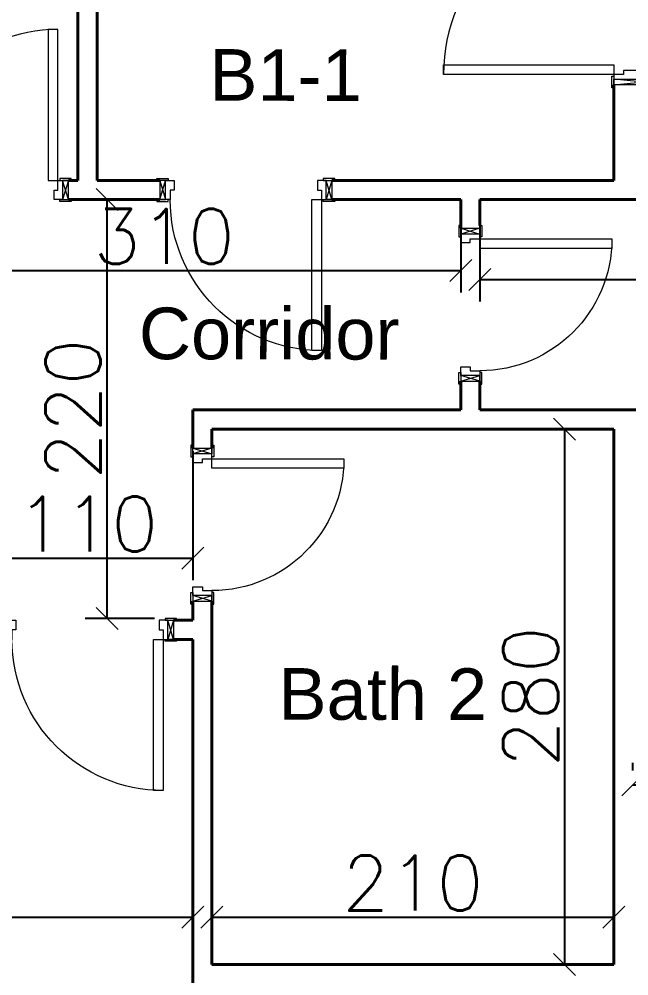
# Model space of a CAD drawing. Header units: metres. Extents: x -322116 to -321123, y -26723 to -26468.
# Drawn here: x -321660.62 to -321657.43, y -26554.12 to -26549.11 of the extents above; entities that cross this region are included whole.
import ezdxf

# ---------------------------------------------------------------- set-up
doc = ezdxf.new("R2010")
doc.units = ezdxf.units.M
doc.header["$LTSCALE"] = 7
doc.header["$MEASUREMENT"] = 0
doc.header["$PDMODE"] = 34
doc.header["$PDSIZE"] = 0.5
for name, color, linetype, lineweight in [('A-ANNO-TXT3', 6, 'Continuous', 30), ('A-DOOR', 134, 'Continuous', 18), ('A-GRID-DIMS', 142, 'Continuous', 9), ('A-WALL-BLWO', 7, 'Continuous', 40), ('PATT-CONC', 8, 'Continuous', 9)]:
    doc.layers.add(name, color=color, linetype=linetype, lineweight=lineweight)
doc.styles.add('EG_SIMPLEX', font='SIMPLEX.shx')
doc.styles.get("Standard").update_dxf_attribs({"font": 'romans.shx', "height": 0.5})
doc.dimstyles.new('ERGA-M-0200', dxfattribs={"dimscale": 1.15, "dimtxt": 0.2, "dimasz": 0.2, "dimexe": 0.1, "dimexo": 0.1, "dimgap": 0.06, "dimtad": 1, "dimdec": 1, "dimlfac": 100, "dimrnd": 5, "dimdsep": 46, "dimtxsty": 'EG_SIMPLEX', "dimblk1": 'OBLIQUE', "dimblk2": 'OBLIQUE', "dimsah": 1, "dimcen": 0.3, "dimclrd": 256, "dimclre": 256, "dimclrt": 2, "dimadec": 0, "dimazin": 0, "dimtfac": 1, "dimtdec": 1, "dimtix": 1, "dimtmove": 2, "dimatfit": 3, "dimldrblk": 'OBLIQUE', "dimfxl": 1, "dimtolj": 1, "dimtzin": 0, "dimarcsym": 0})

# ---------------------------------------------------------------- blocks, each defined once
blk = doc.blocks.new('block')
at = {"layer": 'PATT-CONC', "transparency": 33554610}
h = blk.add_hatch(dxfattribs=at)
h.set_pattern_fill('ANSI31', color=8, scale=0.3)
h.set_pattern_definition([(45, (0, 0), (-0.0265165042945, 0.0265165042945), [])])
edge = h.paths.add_edge_path()
edge.add_line((-321666.3118, -26556.5581), (-321655.5118, -26556.5581))
edge.add_line((-321655.5118, -26556.5581), (-321655.5118, -26553.8198))
edge.add_line((-321655.5118, -26553.8198), (-321653.5118, -26553.8198))
edge.add_line((-321653.5118, -26553.8198), (-321653.5118, -26552.0448))
edge.add_line((-321653.5118, -26552.0448), (-321655.5118, -26552.0448))
edge.add_line((-321655.5118, -26552.0448), (-321655.5118, -26549.7581))
edge.add_line((-321655.5118, -26549.7581), (-321655.2118, -26549.7581))
edge.add_line((-321655.2118, -26549.7581), (-321655.2118, -26551.7448))
edge.add_line((-321655.2118, -26551.7448), (-321653.5118, -26551.7448))
edge.add_line((-321653.5118, -26551.7448), (-321653.5118, -26549.7581))
edge.add_line((-321653.5118, -26549.7581), (-321653.2118, -26549.7581))
edge.add_line((-321653.2118, -26549.7581), (-321653.2118, -26553.8198))
edge.add_line((-321653.2118, -26553.8198), (-321650.8518, -26553.8198))
edge.add_line((-321650.8518, -26553.8198), (-321650.8514, -26549.7581))
edge.add_line((-321650.8514, -26549.7581), (-321650.5518, -26549.7581))
edge.add_line((-321650.5518, -26549.7581), (-321650.5518, -26554.1198))
edge.add_line((-321650.5518, -26554.1198), (-321651.4424, -26554.1198))
edge.add_line((-321651.4424, -26554.1198), (-321651.4424, -26556.5581))
edge.add_line((-321651.4424, -26556.5581), (-321642.2603, -26556.5581))
blk = doc.blocks.new('*U571')
for p, q in [((-250, -50), (-220, -150)), ((-250, -150), (-220, -50)), ((550, -50), (520, -150)), ((550, -150), (520, -50))]:
    blk.add_line(p, q)
for points in [[(445, 640), (445, -50), (495, -50), (495, 640)], [(-265, -40), (-205, -40), (-205, -50), (-265, -50)], [(-220, -150), (-250, -150), (-250, -50), (-220, -50)], [(-195, -50), (-220, -50), (-220, -150), (-175, -150), (-175, -100), (-195, -100), (-195, -50)], [(495, -50), (520, -50), (520, -150), (475, -150), (475, -100), (495, -100), (495, -50)], [(565, -40), (505, -40), (505, -50), (565, -50)], [(520, -150), (550, -150), (550, -50), (520, -50)], [(-265, -160), (-205, -160), (-205, -150), (-265, -150)], [(565, -160), (505, -160), (505, -150), (565, -150)]]:
    blk.add_lwpolyline(points, close=True)
blk.add_arc((495, -50), 690, 90, 180)
blk = doc.blocks.new('*U572')
for p, q in [((-350, -50), (-320, -150)), ((-350, -150), (-320, -50)), ((550, -50), (520, -150)), ((550, -150), (520, -50))]:
    blk.add_line(p, q)
for points in [[(445, 740), (445, -50), (495, -50), (495, 740)], [(-365, -40), (-305, -40), (-305, -50), (-365, -50)], [(-320, -150), (-350, -150), (-350, -50), (-320, -50)], [(-295, -50), (-320, -50), (-320, -150), (-275, -150), (-275, -100), (-295, -100), (-295, -50)], [(495, -50), (520, -50), (520, -150), (475, -150), (475, -100), (495, -100), (495, -50)], [(565, -40), (505, -40), (505, -50), (565, -50)], [(520, -150), (550, -150), (550, -50), (520, -50)], [(-365, -160), (-305, -160), (-305, -150), (-365, -150)], [(565, -160), (505, -160), (505, -150), (565, -150)]]:
    blk.add_lwpolyline(points, close=True)
blk.add_arc((495, -50), 790, 90, 180)
blk = doc.blocks.new('*U64')
for p, q in [((-200, 0), (-170, -300)), ((-200, -300), (-170, 0)), ((800, 0), (770, -300)), ((800, -300), (770, 0))]:
    blk.add_line(p, q)
for points in [[(-95, 890), (-95, 0), (-145, 0), (-145, 890)], [(-215, 10), (-155, 10), (-155, 0), (-215, 0)], [(-170, -300), (-200, -300), (-200, 0), (-170, 0)], [(-145, 0), (-170, 0), (-170, -300), (-125, -300), (-125, -50), (-145, -50), (-145, 0)], [(745, 0), (770, 0), (770, -300), (725, -300), (725, -50), (745, -50), (745, 0)], [(815, 10), (755, 10), (755, 0), (815, 0)], [(770, -300), (800, -300), (800, 0), (770, 0)], [(-215, -310), (-155, -310), (-155, -300), (-215, -300)], [(815, -310), (755, -310), (755, -300), (815, -300)]]:
    blk.add_lwpolyline(points, close=True)
blk.add_arc((-145, 0), 890, 0, 90)
blk = doc.blocks.new('_OBLIQUE')
at = {"color": 0, "linetype": 'ByBlock'}
blk.add_line((-0.5, -0.5), (0.5, 0.5), dxfattribs=at)
blk = doc.blocks.new('*D389')
at = {"layer": 'A-GRID-DIMS', "lineweight": -2, "transparency": 16777216}
for p, q in [((-321659.6118, -26553.5437), (-321659.6118, -26553.9256)), ((-321657.5118, -26553.8332), (-321657.5118, -26553.6956)), ((-321659.6118, -26553.8106), (-321657.5118, -26553.8106))]:
    blk.add_line(p, q, dxfattribs=at)
at = {"layer": 'Defpoints', "color": 0, "transparency": 16777216}
for p in [(-321659.6118, -26553.4287, 0), (-321657.5118, -26553.8106), (-321657.5118, -26553.9482)]:
    blk.add_point(p, dxfattribs=at)
at = {"layer": 'A-GRID-DIMS', "lineweight": -2, "transparency": 16777216, "xscale": 0.115, "yscale": 0.115, "zscale": 0.115, "rotation": 180}
blk.add_blockref('_OBLIQUE', (-321659.6118, -26553.8106), dxfattribs=at)
at = {"layer": 'A-GRID-DIMS', "lineweight": -2, "transparency": 16777216, "xscale": 0.115, "yscale": 0.115, "zscale": 0.115}
blk.add_blockref('_OBLIQUE', (-321657.5118, -26553.8106), dxfattribs=at)
at = {"layer": 'A-GRID-DIMS', "color": 2, "transparency": 16777216, "insert": (-321658.5618, -26553.6323), "char_height": 0.2875, "attachment_point": 5, "style": 'EG_SIMPLEX'}
blk.add_mtext('\\A1;210', dxfattribs=at)
blk = doc.blocks.new('*D390')
at = {"layer": 'A-GRID-DIMS', "lineweight": -2, "transparency": 16777216}
for p, q in [((-321657.7785, -26551.2581), (-321657.8837, -26551.2581)), ((-321657.7687, -26551.2581), (-321657.7687, -26554.0581)), ((-321657.7785, -26554.0581), (-321657.8837, -26554.0581))]:
    blk.add_line(p, q, dxfattribs=at)
at = {"layer": 'Defpoints', "color": 0, "transparency": 16777216}
for p in [(-321657.6635, -26551.2581, 0), (-321657.7687, -26554.0581), (-321657.6635, -26554.0581)]:
    blk.add_point(p, dxfattribs=at)
at = {"layer": 'A-GRID-DIMS', "lineweight": -2, "transparency": 16777216, "xscale": 0.115, "yscale": 0.115, "zscale": 0.115}
for p, rotation in [((-321657.7687, -26551.2581), 90), ((-321657.7687, -26554.0581), 270)]:
    blk.add_blockref('_OBLIQUE', p, dxfattribs=dict(at, rotation=rotation))
at = {"layer": 'A-GRID-DIMS', "color": 2, "transparency": 16777216, "insert": (-321657.9469, -26552.6581), "char_height": 0.2875, "attachment_point": 5, "rotation": 90, "style": 'EG_SIMPLEX'}
blk.add_mtext('\\A1;280', dxfattribs=at)
blk = doc.blocks.new('*D365')
at = {"layer": 'A-GRID-DIMS', "lineweight": -2, "transparency": 16777216}
for p, q in [((-321657.4118, -26553.0432), (-321657.4118, -26553.0033)), ((-321655.5118, -26553.0432), (-321655.5118, -26553.0033)), ((-321657.4118, -26553.1183), (-321655.5118, -26553.1183))]:
    blk.add_line(p, q, dxfattribs=at)
at = {"layer": 'Defpoints', "color": 0, "transparency": 16777216}
for p in [(-321655.5118, -26553.1183), (-321657.4118, -26553.1582, 0), (-321655.5118, -26553.1582, 0)]:
    blk.add_point(p, dxfattribs=at)
at = {"layer": 'A-GRID-DIMS', "lineweight": -2, "transparency": 16777216, "xscale": 0.115, "yscale": 0.115, "zscale": 0.115, "rotation": 180}
blk.add_blockref('_OBLIQUE', (-321657.4118, -26553.1183), dxfattribs=at)
at = {"layer": 'A-GRID-DIMS', "lineweight": -2, "transparency": 16777216, "xscale": 0.115, "yscale": 0.115, "zscale": 0.115}
blk.add_blockref('_OBLIQUE', (-321655.5118, -26553.1183), dxfattribs=at)
at = {"layer": 'A-GRID-DIMS', "color": 2, "transparency": 16777216, "insert": (-321656.4618, -26552.94), "char_height": 0.2875, "attachment_point": 5, "style": 'EG_SIMPLEX'}
blk.add_mtext('\\A1;190', dxfattribs=at)
blk = doc.blocks.new('*D409')
at = {"layer": 'A-GRID-DIMS', "lineweight": -2, "transparency": 16777216}
for p, q in [((-321666.0118, -26553.9429), (-321666.0118, -26553.6956)), ((-321659.7118, -26553.9429), (-321659.7118, -26553.6956)), ((-321666.0118, -26553.8106), (-321659.7118, -26553.8106))]:
    blk.add_line(p, q, dxfattribs=at)
at = {"layer": 'Defpoints', "color": 0, "transparency": 16777216}
for p in [(-321659.7118, -26553.8106), (-321666.0118, -26554.0579), (-321659.7118, -26554.0579, 0)]:
    blk.add_point(p, dxfattribs=at)
at = {"layer": 'A-GRID-DIMS', "lineweight": -2, "transparency": 16777216, "xscale": 0.115, "yscale": 0.115, "zscale": 0.115, "rotation": 180}
blk.add_blockref('_OBLIQUE', (-321666.0118, -26553.8106), dxfattribs=at)
at = {"layer": 'A-GRID-DIMS', "lineweight": -2, "transparency": 16777216, "xscale": 0.115, "yscale": 0.115, "zscale": 0.115}
blk.add_blockref('_OBLIQUE', (-321659.7118, -26553.8106), dxfattribs=at)
at = {"layer": 'A-GRID-DIMS', "color": 2, "transparency": 16777216, "insert": (-321662.8618, -26553.6323), "char_height": 0.2875, "attachment_point": 5, "style": 'EG_SIMPLEX'}
blk.add_mtext('\\A1;630', dxfattribs=at)
blk = doc.blocks.new('*D401')
at = {"layer": 'A-GRID-DIMS', "lineweight": -2, "transparency": 16777216}
for p, q in [((-321658.2118, -26550.1731), (-321658.2118, -26550.5915)), ((-321655.5118, -26550.1731), (-321655.5118, -26550.5915)), ((-321658.2118, -26550.4765), (-321655.5118, -26550.4765))]:
    blk.add_line(p, q, dxfattribs=at)
at = {"layer": 'Defpoints', "color": 0, "transparency": 16777216}
for p in [(-321658.2118, -26550.0581), (-321655.5118, -26550.0581, 0), (-321655.5118, -26550.4765)]:
    blk.add_point(p, dxfattribs=at)
at = {"layer": 'A-GRID-DIMS', "lineweight": -2, "transparency": 16777216, "xscale": 0.115, "yscale": 0.115, "zscale": 0.115, "rotation": 180}
blk.add_blockref('_OBLIQUE', (-321658.2118, -26550.4765), dxfattribs=at)
at = {"layer": 'A-GRID-DIMS', "lineweight": -2, "transparency": 16777216, "xscale": 0.115, "yscale": 0.115, "zscale": 0.115}
blk.add_blockref('_OBLIQUE', (-321655.5118, -26550.4765), dxfattribs=at)
at = {"layer": 'A-GRID-DIMS', "color": 2, "transparency": 16777216, "insert": (-321656.8618, -26550.2983), "char_height": 0.2875, "attachment_point": 5, "style": 'EG_SIMPLEX'}
blk.add_mtext('\\A1;270', dxfattribs=at)
blk = doc.blocks.new('*D429')
at = {"layer": 'A-GRID-DIMS', "lineweight": -2, "transparency": 16777216}
for p, q in [((-321659.7118, -26551.3731), (-321659.7118, -26552.048)), ((-321660.8118, -26551.8587), (-321660.8118, -26552.048)), ((-321660.8118, -26551.933), (-321659.7118, -26551.933))]:
    blk.add_line(p, q, dxfattribs=at)
at = {"layer": 'Defpoints', "color": 0, "transparency": 16777216}
for p in [(-321659.7118, -26551.2581, 0), (-321660.8118, -26551.7437), (-321659.7118, -26551.933)]:
    blk.add_point(p, dxfattribs=at)
at = {"layer": 'A-GRID-DIMS', "lineweight": -2, "transparency": 16777216, "xscale": 0.115, "yscale": 0.115, "zscale": 0.115, "rotation": 180}
blk.add_blockref('_OBLIQUE', (-321660.8118, -26551.933), dxfattribs=at)
at = {"layer": 'A-GRID-DIMS', "lineweight": -2, "transparency": 16777216, "xscale": 0.115, "yscale": 0.115, "zscale": 0.115}
blk.add_blockref('_OBLIQUE', (-321659.7118, -26551.933), dxfattribs=at)
at = {"layer": 'A-GRID-DIMS', "color": 2, "transparency": 16777216, "insert": (-321660.2618, -26551.7547), "char_height": 0.2875, "attachment_point": 5, "style": 'EG_SIMPLEX'}
blk.add_mtext('\\A1;110', dxfattribs=at)
blk = doc.blocks.new('*D430')
at = {"layer": 'A-GRID-DIMS', "lineweight": -2, "transparency": 16777216}
for p, q in [((-321660.108, -26550.0581), (-321660.2746, -26550.0581)), ((-321660.1596, -26552.2481), (-321660.1596, -26550.0581)), ((-321659.9118, -26552.2481), (-321660.2746, -26552.2481))]:
    blk.add_line(p, q, dxfattribs=at)
at = {"layer": 'Defpoints', "color": 0, "transparency": 16777216}
for p in [(-321660.1596, -26550.0581), (-321659.993, -26550.0581), (-321659.7968, -26552.2481, 0)]:
    blk.add_point(p, dxfattribs=at)
at = {"layer": 'A-GRID-DIMS', "lineweight": -2, "transparency": 16777216, "xscale": 0.115, "yscale": 0.115, "zscale": 0.115}
for p, rotation in [((-321660.1596, -26550.0581), 90), ((-321660.1596, -26552.2481), 270)]:
    blk.add_blockref('_OBLIQUE', p, dxfattribs=dict(at, rotation=rotation))
at = {"layer": 'A-GRID-DIMS', "color": 2, "transparency": 16777216, "insert": (-321660.3378, -26551.1531), "char_height": 0.2875, "attachment_point": 5, "rotation": 90, "style": 'EG_SIMPLEX'}
blk.add_mtext('\\A1;220', dxfattribs=at)
blk = doc.blocks.new('*D428')
at = {"layer": 'A-GRID-DIMS', "lineweight": -2, "transparency": 16777216}
for p, q in [((-321661.4118, -26550.1731), (-321661.4118, -26550.5439)), ((-321658.3118, -26550.1731), (-321658.3118, -26550.5439)), ((-321661.4118, -26550.4289), (-321658.3118, -26550.4289))]:
    blk.add_line(p, q, dxfattribs=at)
at = {"layer": 'Defpoints', "color": 0, "transparency": 16777216}
for p in [(-321661.4118, -26550.0581), (-321658.3118, -26550.0581, 0), (-321658.3118, -26550.4289)]:
    blk.add_point(p, dxfattribs=at)
at = {"layer": 'A-GRID-DIMS', "lineweight": -2, "transparency": 16777216, "xscale": 0.115, "yscale": 0.115, "zscale": 0.115, "rotation": 180}
blk.add_blockref('_OBLIQUE', (-321661.4118, -26550.4289), dxfattribs=at)
at = {"layer": 'A-GRID-DIMS', "lineweight": -2, "transparency": 16777216, "xscale": 0.115, "yscale": 0.115, "zscale": 0.115}
blk.add_blockref('_OBLIQUE', (-321658.3118, -26550.4289), dxfattribs=at)
at = {"layer": 'A-GRID-DIMS', "color": 2, "transparency": 16777216, "insert": (-321659.8618, -26550.2506), "char_height": 0.2875, "attachment_point": 5, "style": 'EG_SIMPLEX'}
blk.add_mtext('\\A1;310', dxfattribs=at)

msp = doc.modelspace()

# ---------------------------------------------------------------- linework, layer by layer
at = {"layer": 'A-WALL-BLWO'}
for p, q in [((-321660.2118, -26549.9581), (-321660.2118, -26546.6581)), ((-321660.3118, -26549.9581), (-321660.3118, -26546.7581)), ((-321657.5118, -26549.4581, 0), (-321657.5118, -26549.9581, 0)), ((-321660.3618, -26549.9581, 0), (-321660.3118, -26549.9581, 0)), ((-321659.8847, -26549.9581), (-321660.2118, -26549.9581)), ((-321657.5118, -26549.9581), (-321658.9847, -26549.9581)), ((-321659.8847, -26550.0581), (-321660.3618, -26550.0581)), ((-321658.3118, -26550.0581), (-321658.9847, -26550.0581)), ((-321658.3118, -26550.2081, 0), (-321658.3118, -26550.0581, 0)), ((-321658.2118, -26550.1931, 0), (-321658.2118, -26550.0581, 0)), ((-321655.5118, -26550.0581), (-321658.2118, -26550.0581)), ((-321658.3118, -26551.1581, 0), (-321658.3118, -26551.0081, 0)), ((-321658.2118, -26551.1581, 0), (-321658.2118, -26551.0081, 0)), ((-321659.7118, -26551.3581, 0), (-321659.7118, -26551.1581, 0)), ((-321658.3118, -26551.1581, 0), (-321659.7118, -26551.1581, 0)), ((-321657.3618, -26551.1581, 0), (-321658.2118, -26551.1581, 0)), ((-321659.6118, -26551.3581), (-321659.6118, -26551.2581)), ((-321657.5118, -26551.2581, 0), (-321659.6118, -26551.2581)), ((-321657.5118, -26554.0581), (-321657.5118, -26551.2581, 0)), ((-321659.7118, -26552.2581, 0), (-321659.7118, -26552.1581, 0)), ((-321659.6118, -26554.0581), (-321659.6118, -26552.1581)), ((-321659.7118, -26552.2581, 0), (-321659.8118, -26552.2581, 0)), ((-321659.7118, -26552.3581, 0), (-321659.8118, -26552.3581, 0)), ((-321659.7118, -26554.1581, 0), (-321659.7118, -26552.3581, 0)), ((-321659.6118, -26554.0581), (-321657.5118, -26554.0581))]:
    msp.add_line(p, q, dxfattribs=at)

# ---------------------------------------------------------------- block references
at = {"layer": 'A-DOOR', "extrusion": (1.49774e-07, -5.54664e-07, 1), "xscale": 0.0010000000000002, "yscale": 0.0010000000000002, "zscale": 0.0010000000000002, "rotation": 90}
msp.add_blockref('*U64', (-321657.5118, -26549.2581, -0.0335), dxfattribs=at)
at = {"layer": 'A-DOOR', "extrusion": (-1.49774e-07, -5.54664e-07, 1), "xscale": 0.001, "yscale": 0.001, "zscale": 0.001}
msp.add_blockref('*U572', (-321660.9118, -26549.9081, 0.0629), dxfattribs=at)
at = {"layer": 'A-DOOR', "extrusion": (-1.49774e-07, 5.54664e-07, 1), "xscale": -0.0010000000000001, "yscale": 0.001, "zscale": 0.001, "rotation": 180}
msp.add_blockref('*U572', (-321659.5347, -26550.1081, 0.0334), dxfattribs=at)
at = {"layer": 'A-DOOR', "extrusion": (5.54664e-07, 1.49774e-07, -1), "xscale": 0.0010000000000001, "yscale": 0.0010000000000001}
for p, zscale, rotation in [((321658.1618, -26550.7581, -0.1824), -0.001, 90.00000154867404), ((321659.5618, -26551.9081, -0.1824), -0.0010000000000001, 90)]:
    msp.add_blockref('*U571', p, dxfattribs=dict(at, zscale=zscale, rotation=rotation))
at = {"layer": 'A-DOOR', "extrusion": (1.49774e-07, -5.54664e-07, -1), "xscale": 0.0010000000000002, "yscale": 0.0010000000000002, "zscale": -0.001, "rotation": 179.9999999999953}
msp.add_blockref('*U572', (321660.3618, -26552.4081, -0.0334), dxfattribs=at)
at = {"layer": 'A-WALL-BLWO'}
msp.add_blockref('block', (0, 0), dxfattribs=at)

# ---------------------------------------------------------------- texts
at = {"layer": 'A-ANNO-TXT3', "lineweight": 5, "char_height": 0.27, "attachment_point": 1, "rotation": 359.9008}
for s, width, heights, insert in [('\\A1;{\\fArial Unicode MS|b0|i0|c0|p34;B1-1}', 4.735794, [1.9622], (-321659.6253, -26549.2709)), ('\\A1;{\\fArial Unicode MS|b0|i0|c0|p34;Bath 2}', 2.985678, [1.4075], (-321659.2639, -26552.5079, 0))]:
    msp.add_mtext_dynamic_manual_height_columns(s, width=width, gutter_width=3.0774, heights=heights, dxfattribs=dict(at, insert=insert))
at = {"layer": 'A-ANNO-TXT3', "lineweight": 5, "insert": (-321659.9932, -26550.6226), "char_height": 0.27, "width": 5.925218, "attachment_point": 1, "rotation": 359.9008}
msp.add_mtext('\\A1;{\\fArial Unicode MS|b0|i0|c0|p34;Corridor\\P}', dxfattribs=at)

# ---------------------------------------------------------------- dimensions: what is measured, and where the dimension line sits
at = {"layer": 'A-GRID-DIMS'}
for base, p1, p2, picture, middle in [((-321660.1596, -26550.0581), (-321659.7968, -26552.2481, 0), (-321659.993, -26550.0581), '*D430', (-321660.3378, -26551.1531)), ((-321657.7687, -26554.0581), (-321657.6635, -26551.2581, 0), (-321657.6635, -26554.0581), '*D390', (-321657.9469, -26552.6581))]:
    dim = msp.add_linear_dim(base=base, p1=p1, p2=p2, angle=90, dimstyle='ERGA-M-0200', override={"dimtxt": 0.25, "dimasz": 0.1, "dimgap": 0.03, "dimfxl": 100}, dxfattribs=at)
    dim.commit()
    dim.dimension.update_dxf_attribs({"geometry": picture, "text_midpoint": middle})
for base, p1, p2, picture, middle in [((-321658.3118, -26550.4289), (-321661.4118, -26550.0581), (-321658.3118, -26550.0581, 0), '*D428', (-321659.8618, -26550.2506)), ((-321655.5118, -26550.4765), (-321658.2118, -26550.0581), (-321655.5118, -26550.0581, 0), '*D401', (-321656.8618, -26550.2983)), ((-321659.7118, -26551.933), (-321660.8118, -26551.7437), (-321659.7118, -26551.2581, 0), '*D429', (-321660.2618, -26551.7547)), ((-321655.5118, -26553.1183), (-321657.4118, -26553.1582, 0), (-321655.5118, -26553.1582, 0), '*D365', (-321656.4618, -26552.94)), ((-321659.7118, -26553.8106), (-321666.0118, -26554.0579), (-321659.7118, -26554.0579, 0), '*D409', (-321662.8618, -26553.6323)), ((-321657.5118, -26553.8106), (-321659.6118, -26553.4287, 0), (-321657.5118, -26553.9482), '*D389', (-321658.5618, -26553.6323))]:
    dim = msp.add_linear_dim(base=base, p1=p1, p2=p2, dimstyle='ERGA-M-0200', override={"dimtxt": 0.25, "dimasz": 0.1, "dimgap": 0.03, "dimfxl": 100}, dxfattribs=at)
    dim.commit()
    dim.dimension.update_dxf_attribs({"geometry": picture, "text_midpoint": middle})

doc.saveas('drawing.dxf')
